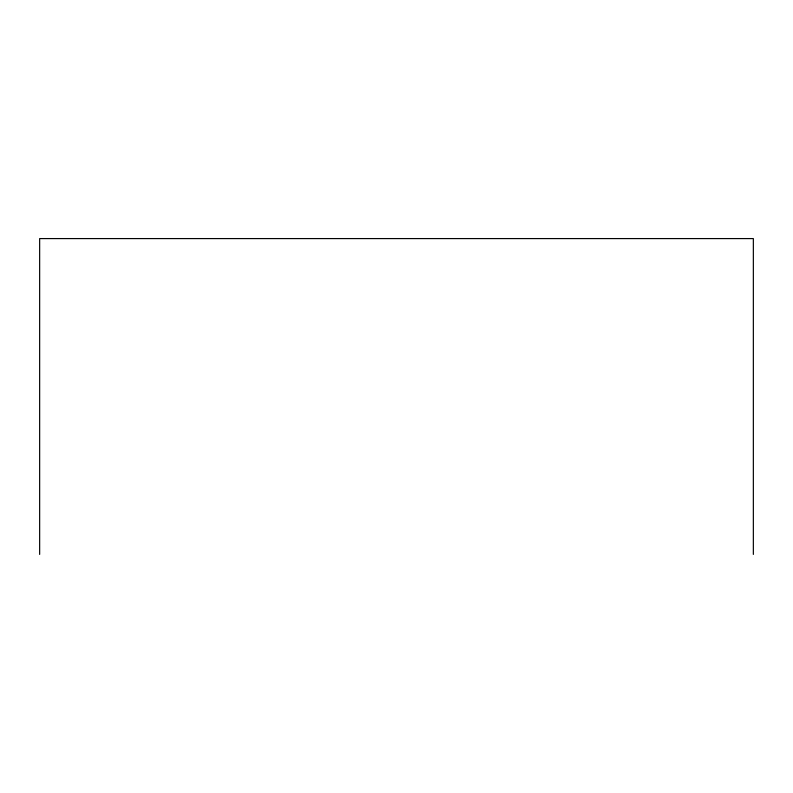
<?xml version="1.0" encoding="UTF-8"?>
<svg xmlns="http://www.w3.org/2000/svg" width="793" height="793" viewBox="0 0 793 793"><rect width="100%" height="100%" fill="white"/><g stroke="black" fill="none" stroke-linecap="round" stroke-linejoin="round"><path stroke-width="1.19" d="M753.35 554.416L753.35 238.584L39.65 238.584L39.65 554.416"/></g></svg>
